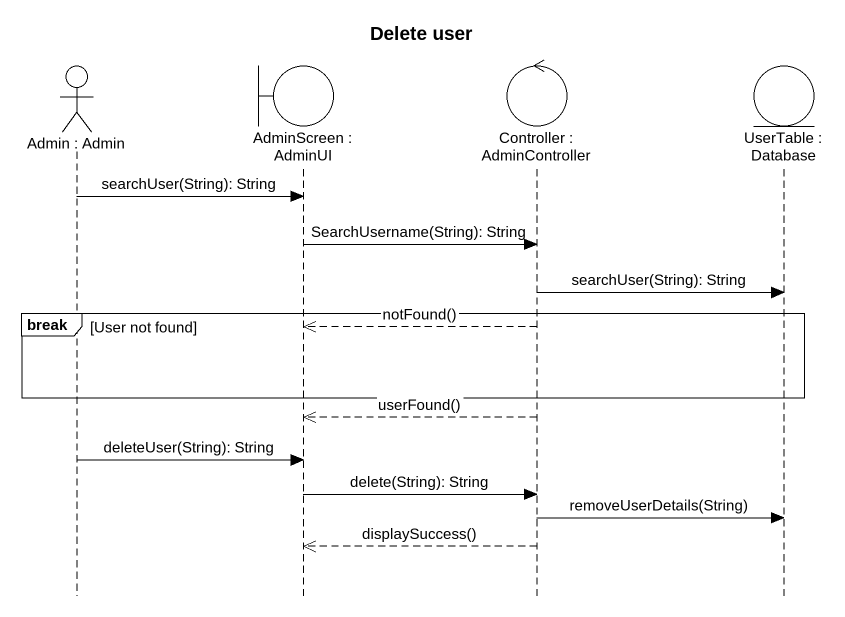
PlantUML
@startuml
title Delete user
hide footbox
actor "Admin : Admin" as Admin
boundary "AdminScreen : AdminUI" as AdminScreen
control "Controller : AdminController" as Controller
entity "UserTable : Database" as UserTable

Admin -> AdminScreen : searchUser(String): String
AdminScreen -> Controller : SearchUsername(String): String
Controller -> UserTable : searchUser(String): String
break User not found
  Controller -->> AdminScreen : notFound()
end
Controller -->> AdminScreen : userFound()
Admin -> AdminScreen : deleteUser(String): String
AdminScreen -> Controller : delete(String): String
Controller -> UserTable : removeUserDetails(String)
Controller -->> AdminScreen : displaySuccess()
@enduml
